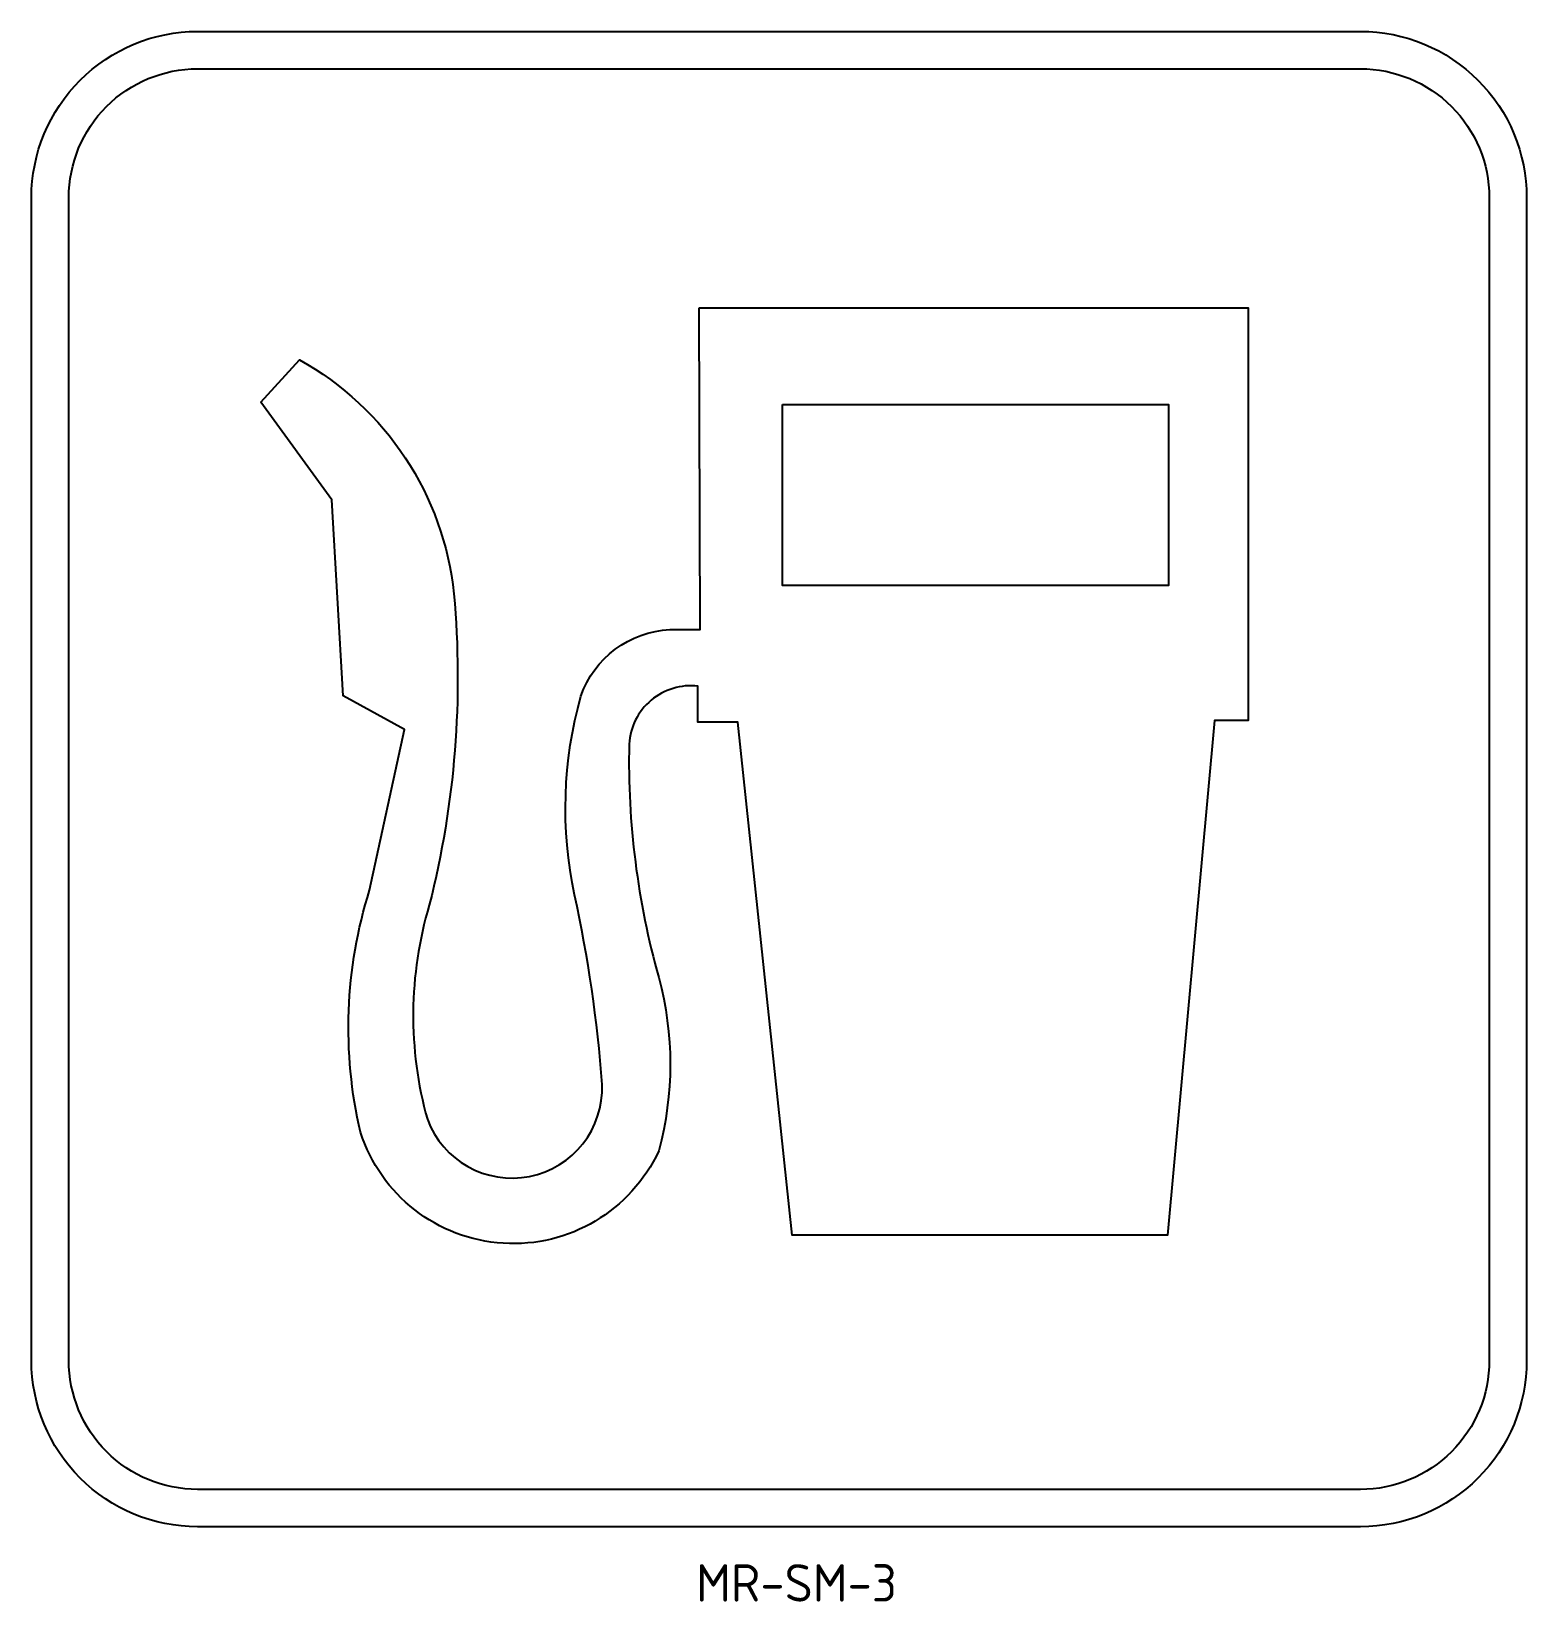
# Model space of a CAD drawing. Extents: x 191 to 311, y 150 to 276.
import ezdxf
from ezdxf.enums import TextEntityAlignment as Align

# ---------------------------------------------------------------- set-up
doc = ezdxf.new("R2010")
doc.units = 0
for name, color, linetype in [('L25', 1, 'CONTINUOUS'), ('L35', 3, 'CONTINUOUS'), ('T25', 1, 'CONTINUOUS')]:
    doc.layers.add(name, color=color, linetype=linetype)
doc.styles.add('ISO', font='iso3098b.shx')

# ---------------------------------------------------------------- blocks, each defined once
blk = doc.blocks.new('S3-468')
at = {"layer": 'L25'}
blk.add_lwpolyline([(13.516, 29.014), (28.959, 29.014), (28.959, 17.414), (28.009, 17.414), (26.688, 2.947), (16.132, 2.947), (14.605, 17.363), (13.485, 17.363), (13.485, 18.38, 0.430803), (11.55, 16.752, 0.073392), (12.382, 10.187, -0.132442), (12.382, 5.314, -0.68239), (3.996, 5.838, -0.134009), (4.253, 12.648), (5.237, 17.159), (3.506, 18.109), (3.194, 23.622), (1.192, 26.369), (2.278, 27.556, -0.244899), (6.622, 20.976, -0.084726), (5.932, 12.224, 0.141335), (5.876, 6.202, 0.852269), (10.791, 7.183, 0.035146), (10.017, 12.511, -0.121308), (10.194, 18.098, -0.306142), (12.698, 19.973), (13.55, 19.973), (13.516, 29.014)], format="xyb", dxfattribs=at)
blk.add_lwpolyline([(15.858, 26.301), (26.719, 26.301), (26.719, 21.213), (15.858, 21.213)], close=True, dxfattribs=at)

msp = doc.modelspace()

# ---------------------------------------------------------------- linework, layer by layer
at = {"layer": 'L35', "linetype": 'Continuous'}
for points in [[(190.81, 169.3), (190.81, 262.63, -0.414214), (204.14, 275.96), (297.47, 275.96, -0.414214), (310.81, 262.63), (310.81, 169.3, -0.414214), (297.47, 155.96), (204.14, 155.96, -0.414214)], [(204.14, 158.96, -0.414214), (193.81, 169.3), (193.81, 262.63, -0.414214), (204.14, 272.96), (297.47, 272.96, -0.414214), (307.81, 262.63), (307.81, 169.3, -0.414214), (297.47, 158.96)]]:
    msp.add_lwpolyline(points, format="xyb", close=True, dxfattribs=at)

# ---------------------------------------------------------------- block references
at = {"layer": 'L25', "linetype": 'Continuous', "xscale": 2.854260089686099, "yscale": 2.854260089686099, "zscale": 2.854260089686099}
msp.add_blockref('S3-468', (205.81, 170.96), dxfattribs=at)

# ---------------------------------------------------------------- texts
at = {"layer": 'T25', "color": 3, "style": 'ISO'}
msp.add_text('MR-SM-3', height=3, dxfattribs=at).set_placement((252.21, 149.96), align=Align.CENTER)

doc.saveas('drawing.dxf')
